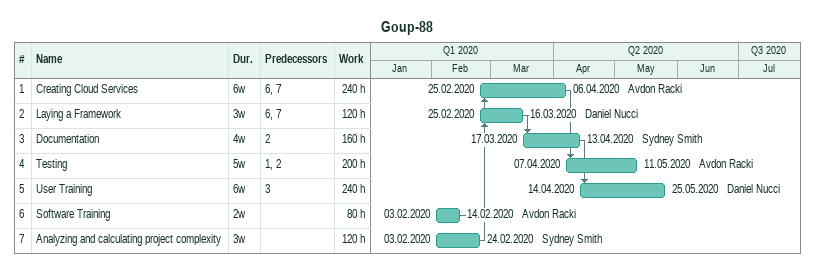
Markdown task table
Goup-88

| ID | Task | Duration | Start | Finish | Predecessors | Resources | Work (h) |
|---|---|---|---|---|---|---|---|
| 1 | Creating Cloud Services | 6w | 2020-02-25 | 2020-04-06 | 6, 7 | Avdon Racki | 240 |
| 2 | Laying a Framework | 3w | 2020-02-25 | 2020-03-16 | 6, 7 | Daniel Nucci | 120 |
| 3 | Documentation | 4w | 2020-03-17 | 2020-04-13 | 2 | Sydney Smith | 160 |
| 4 | Testing | 5w | 2020-04-07 | 2020-05-11 | 1, 2 | Avdon Racki | 200 |
| 5 | User Training | 6w | 2020-04-14 | 2020-05-25 | 3 | Daniel Nucci | 240 |
| 6 | Software Training | 2w | 2020-02-03 | 2020-02-14 |  | Avdon Racki | 80 |
| 7 | Analyzing and calculating project complexity | 3w | 2020-02-03 | 2020-02-24 |  | Sydney Smith | 120 |
